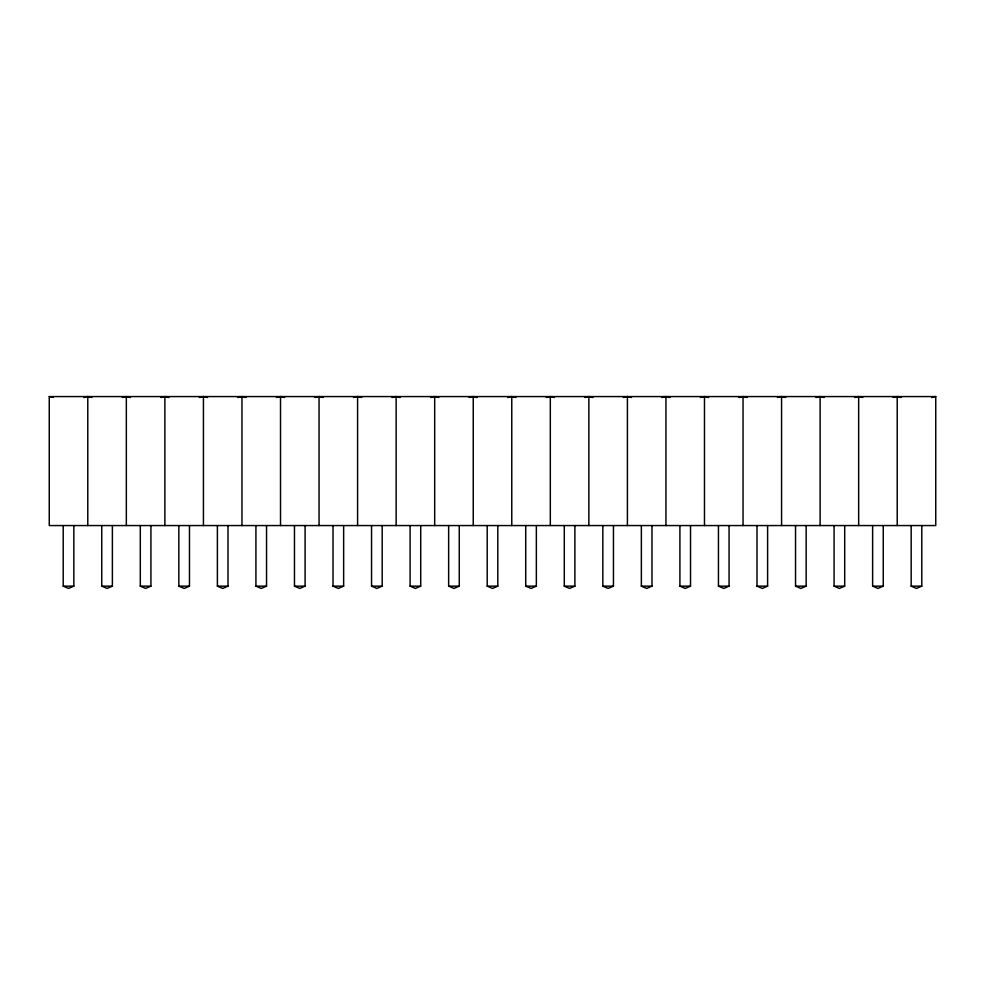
<?xml version="1.0" encoding="UTF-8"?>
<svg xmlns="http://www.w3.org/2000/svg" width="985" height="985" viewBox="0 0 985 985"><rect width="100%" height="100%" fill="white"/><g stroke="black" fill="none" stroke-linecap="round" stroke-linejoin="round"><path stroke-width="1.48" d="M73.838 525.559L73.838 586.149L68.519 588.427L63.212 586.149L63.212 525.559M112.376 525.559L112.376 586.149L107.069 588.427L101.751 586.149L101.751 525.559M150.914 525.559L150.914 586.149L145.608 588.427L140.301 586.149L140.301 525.559M189.465 525.559L189.465 586.149L184.158 588.427L178.839 586.149L178.839 525.559M228.003 525.559L228.003 586.149L222.696 588.427L217.389 586.149L217.389 525.559M266.553 525.559L266.553 586.149L261.234 588.427L255.928 586.149L255.928 525.559M305.091 525.559L305.091 586.149L299.785 588.427L294.466 586.149L294.466 525.559M343.642 525.559L343.642 586.149L338.323 588.427L333.016 586.149L333.016 525.559M382.18 525.559L382.18 586.149L376.873 588.427L371.554 586.149L371.554 525.559M420.718 525.559L420.718 586.149L415.411 588.427L410.105 586.149L410.105 525.559M459.269 525.559L459.269 586.149L453.962 588.427L448.643 586.149L448.643 525.559M497.807 525.559L497.807 586.149L492.5 588.427L487.193 586.149L487.193 525.559M536.357 525.559L536.357 586.149L531.038 588.427L525.731 586.149L525.731 525.559M574.895 525.559L574.895 586.149L569.589 588.427L564.282 586.149L564.282 525.559M613.446 525.559L613.446 586.149L608.127 588.427L602.82 586.149L602.82 525.559M651.984 525.559L651.984 586.149L646.677 588.427L641.358 586.149L641.358 525.559M690.534 525.559L690.534 586.149L685.215 588.427L679.909 586.149L679.909 525.559M729.072 525.559L729.072 586.149L723.766 588.427L718.447 586.149L718.447 525.559M767.611 525.559L767.611 586.149L762.304 588.427L756.997 586.149L756.997 525.559M806.161 525.559L806.161 586.149L800.842 588.427L795.535 586.149L795.535 525.559M844.699 525.559L844.699 586.149L839.392 588.427L834.086 586.149L834.086 525.559M883.25 525.559L883.25 586.149L877.93 588.427L872.624 586.149L872.624 525.559M921.788 525.559L921.788 586.149L916.481 588.427L911.162 586.149L911.162 525.559M83.7 397.484L87.788 396.573L91.888 397.484M122.239 397.484L126.339 396.573L130.439 397.484M160.789 397.484L164.877 396.573L168.977 397.484M199.327 397.484L203.427 396.573L207.527 397.484M237.865 397.484L241.965 396.573L246.065 397.484M276.416 397.484L280.516 396.573L284.603 397.484M314.954 397.484L319.054 396.573L323.154 397.484M353.504 397.484L357.592 396.573L361.692 397.484M392.042 397.484L396.142 396.573L400.242 397.484M430.593 397.484L434.68 396.573L438.781 397.484M469.131 397.484L473.231 396.573L477.331 397.484M507.669 397.484L511.769 396.573L515.869 397.484M546.219 397.484L550.319 396.573L554.407 397.484M584.758 397.484L588.858 396.573L592.958 397.484M623.308 397.484L627.408 396.573L631.496 397.484M661.846 397.484L665.946 396.573L670.046 397.484M700.397 397.484L704.484 396.573L708.584 397.484M738.935 397.484L743.035 396.573L747.135 397.484M777.473 397.484L781.573 396.573L785.673 397.484M816.023 397.484L820.123 396.573L824.211 397.484M854.561 397.484L858.661 396.573L862.761 397.484M893.112 397.484L897.212 396.573L901.3 397.484M931.65 397.484L935.75 396.573L935.75 525.559L49.25 525.559L49.25 396.573L935.75 396.573M63.212 586.149L73.838 586.149M101.751 586.149L112.376 586.149M140.301 586.149L150.914 586.149M178.839 586.149L189.465 586.149M217.389 586.149L228.003 586.149M255.928 586.149L266.553 586.149M294.466 586.149L305.091 586.149M333.016 586.149L343.642 586.149M371.554 586.149L382.18 586.149M410.105 586.149L420.718 586.149M448.643 586.149L459.269 586.149M487.193 586.149L497.807 586.149M525.731 586.149L536.357 586.149M564.282 586.149L574.895 586.149M602.82 586.149L613.446 586.149M641.358 586.149L651.984 586.149M679.909 586.149L690.534 586.149M718.447 586.149L729.072 586.149M756.997 586.149L767.611 586.149M795.535 586.149L806.161 586.149M834.086 586.149L844.699 586.149M872.624 586.149L883.25 586.149M911.162 586.149L921.788 586.149M49.25 396.573L53.35 397.484M897.212 396.573L897.212 525.559M858.661 396.573L858.661 525.559M820.123 396.573L820.123 525.559M781.573 396.573L781.573 525.559M743.035 396.573L743.035 525.559M704.484 396.573L704.484 525.559M665.946 396.573L665.946 525.559M627.408 396.573L627.408 525.559M588.858 396.573L588.858 525.559M550.319 396.573L550.319 525.559M511.769 396.573L511.769 525.559M473.231 396.573L473.231 525.559M434.68 396.573L434.68 525.559M396.142 396.573L396.142 525.559M357.592 396.573L357.592 525.559M319.054 396.573L319.054 525.559M280.516 396.573L280.516 525.559M241.965 396.573L241.965 525.559M203.427 396.573L203.427 525.559M164.877 396.573L164.877 525.559M126.339 396.573L126.339 525.559M87.788 396.573L87.788 525.559"/></g></svg>
